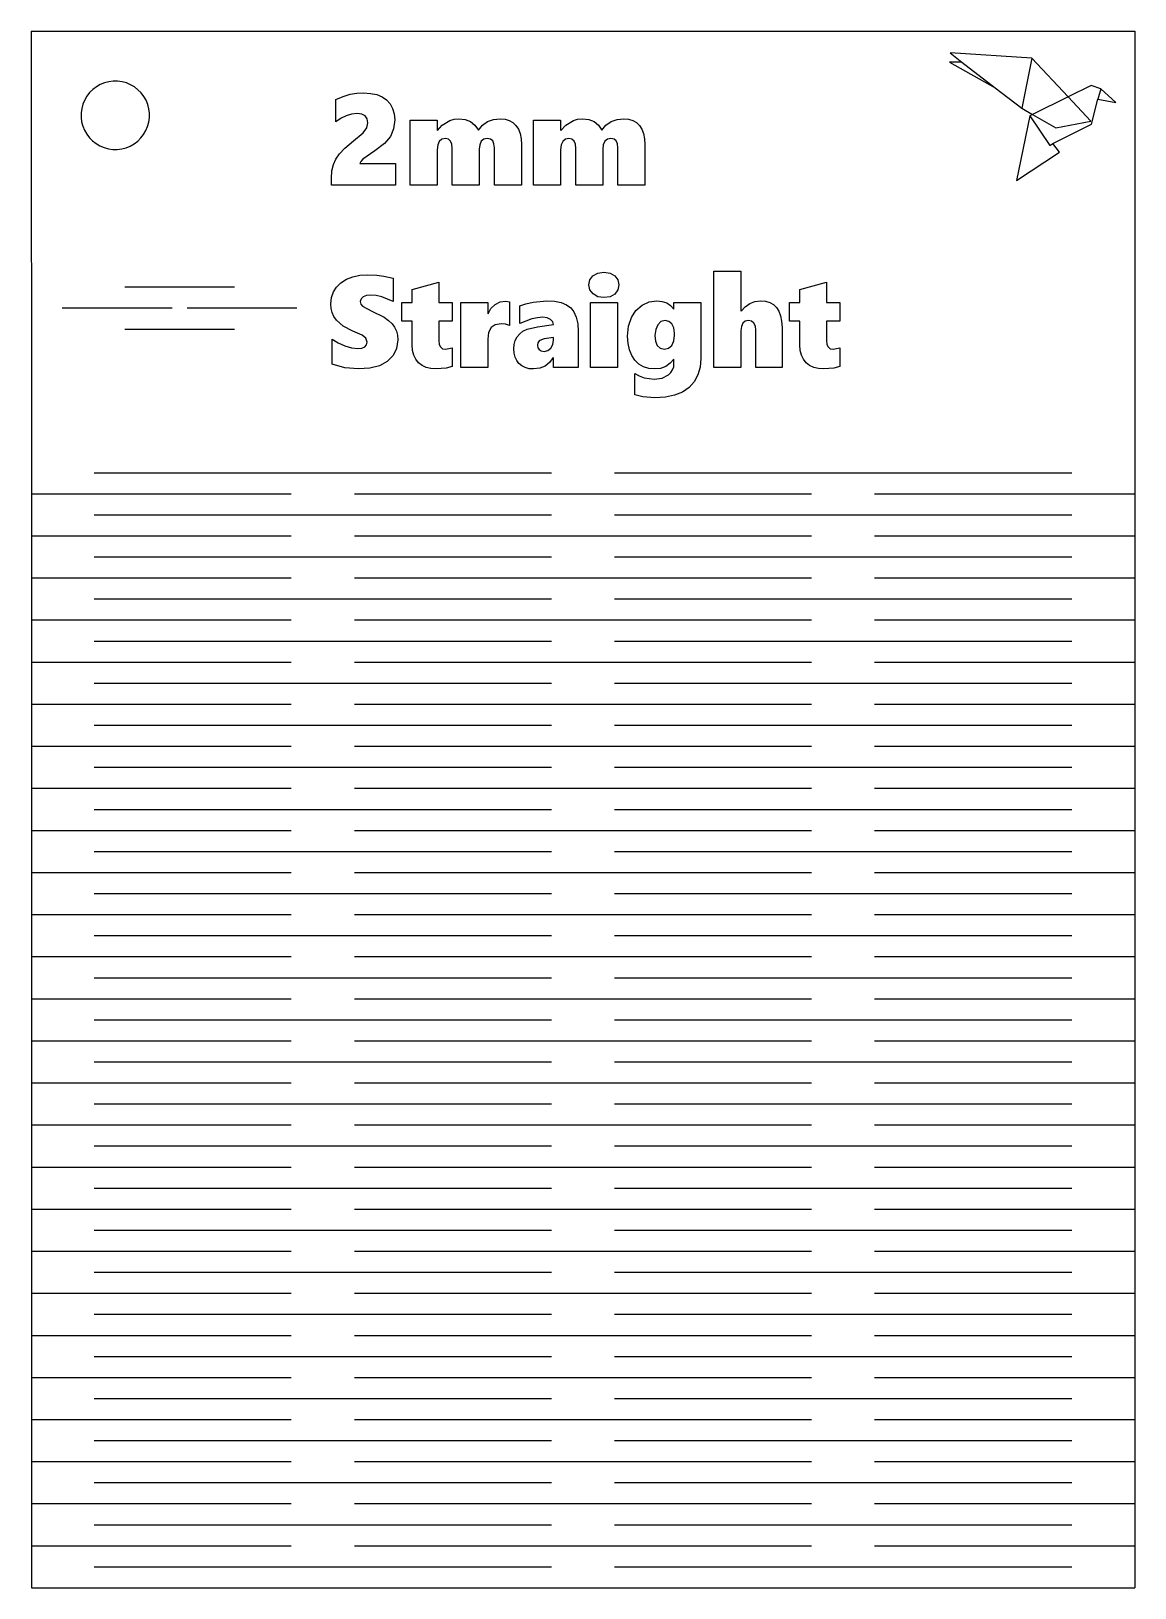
# Model space of a CAD drawing. Extents: x -223 to 223, y -314 to 314.
# Drawn here: x -223.1 to -118.2, y 6 to 154 of the extents above; entities that cross this region are included whole.
import ezdxf

# ---------------------------------------------------------------- set-up
doc = ezdxf.new("R2010")
doc.units = 0
doc.header["$MEASUREMENT"] = 0
doc.layers.get('0').update_dxf_attribs({"linetype": 'CONTINUOUS'})

msp = doc.modelspace()

# ---------------------------------------------------------------- linework, layer by layer
for p, q in [((-223.11, 153.96), (-118.16, 153.96)), ((-223.11, 153.96), (-223.08, 109.99)), ((-118.16, 153.96), (-118.16, 109.99)), ((-135.79, 151.02), (-131.45, 148.58)), ((-134.6, 151.02), (-135.79, 151.02)), ((-127.95, 151.39), (-135.73, 151.9)), ((-135.73, 151.9), (-134.6, 151.02)), ((-134.6, 151.02), (-131.45, 148.58)), ((-127.95, 151.39), (-128.92, 146.63)), ((-124.5, 147.71), (-127.95, 151.39)), ((-217.54, 148.12), (-217.8, 147.78)), ((-217.24, 148.42), (-217.54, 148.12)), ((-216.9, 148.68), (-217.24, 148.42)), ((-216.53, 148.89), (-216.9, 148.68)), ((-216.14, 149.05), (-216.53, 148.89)), ((-215.73, 149.16), (-216.14, 149.05)), ((-215.3, 149.21), (-215.73, 149.16)), ((-214.88, 149.21), (-215.3, 149.21)), ((-214.46, 149.15), (-214.88, 149.21)), ((-214.05, 149.04), (-214.46, 149.15)), ((-213.66, 148.87), (-214.05, 149.04)), ((-213.29, 148.66), (-213.66, 148.87)), ((-212.95, 148.4), (-213.29, 148.66)), ((-212.65, 148.1), (-212.95, 148.4)), ((-212.4, 147.76), (-212.65, 148.1)), ((-192.77, 147.96), (-192.14, 148.06)), ((-192.14, 148.06), (-191.49, 148.1)), ((-191.49, 148.1), (-190.83, 148.05)), ((-190.83, 148.05), (-190.24, 147.93)), ((-131.45, 148.58), (-128.92, 146.63)), ((-122.31, 148.79), (-124.5, 147.71)), ((-121.39, 148.49), (-122.31, 148.79)), ((-121.39, 148.49), (-121.68, 147.5)), ((-119.98, 147.19), (-121.39, 148.49)), ((-218.29, 146.61), (-218.35, 146.19)), ((-218.18, 147.02), (-218.29, 146.61)), ((-218.01, 147.42), (-218.18, 147.02)), ((-217.8, 147.78), (-218.01, 147.42)), ((-212.18, 147.39), (-212.4, 147.76)), ((-212.02, 147), (-212.18, 147.39)), ((-211.91, 146.59), (-212.02, 147)), ((-211.86, 146.16), (-211.91, 146.59)), ((-194.12, 147.46), (-193.42, 147.76)), ((-194.12, 145.35), (-194.12, 147.46)), ((-193.42, 147.76), (-192.77, 147.96)), ((-190.24, 147.93), (-189.73, 147.72)), ((-189.73, 147.72), (-189.31, 147.43)), ((-189.31, 147.43), (-188.97, 147.06)), ((-188.97, 147.06), (-188.73, 146.62)), ((-188.73, 146.62), (-188.58, 146.11)), ((-128.92, 146.63), (-127.89, 146.04)), ((-124.5, 147.71), (-127.89, 146.04)), ((-122.33, 145.41), (-124.5, 147.71)), ((-122.29, 145.13), (-121.68, 147.5)), ((-121.68, 147.5), (-119.98, 147.19)), ((-218.35, 146.19), (-218.35, 145.77)), ((-218.35, 145.77), (-218.3, 145.34)), ((-218.3, 145.34), (-218.19, 144.93)), ((-212.03, 144.91), (-211.92, 145.32)), ((-211.92, 145.32), (-211.86, 145.74)), ((-211.86, 145.74), (-211.86, 146.16)), ((-193.64, 145.69), (-194.12, 145.35)), ((-193.15, 145.92), (-193.64, 145.69)), ((-192.64, 146.07), (-193.15, 145.92)), ((-192.12, 146.12), (-192.64, 146.07)), ((-191.67, 146.06), (-192.12, 146.12)), ((-191.34, 145.9), (-191.67, 146.06)), ((-191.15, 145.63), (-191.34, 145.9)), ((-191.19, 144.77), (-191.08, 145.25)), ((-191.08, 145.25), (-191.15, 145.63)), ((-188.53, 145.54), (-188.64, 144.67)), ((-188.58, 146.11), (-188.53, 145.54)), ((-187.07, 139.31), (-187.07, 145.49)), ((-187.07, 145.49), (-184.5, 145.49)), ((-184.5, 145.49), (-184.5, 144.51)), ((-184.48, 144.51), (-184.02, 145.04)), ((-184.02, 145.04), (-183.3, 145.47)), ((-183.3, 145.47), (-182.89, 145.6)), ((-182.89, 145.6), (-182.44, 145.64)), ((-182.44, 145.64), (-181.83, 145.57)), ((-181.83, 145.57), (-181.33, 145.38)), ((-181.33, 145.38), (-180.92, 145.04)), ((-180.92, 145.04), (-180.58, 144.56)), ((-180.2, 145.02), (-179.71, 145.36)), ((-179.71, 145.36), (-179.14, 145.57)), ((-179.14, 145.57), (-178.5, 145.64)), ((-178.5, 145.64), (-178.04, 145.6)), ((-178.04, 145.6), (-177.64, 145.48)), ((-177.64, 145.48), (-177.3, 145.28)), ((-177.3, 145.28), (-177.01, 145.01)), ((-175.33, 139.31), (-175.33, 145.49)), ((-175.33, 145.49), (-172.76, 145.49)), ((-172.76, 145.49), (-172.76, 144.51)), ((-172.73, 144.51), (-172.27, 145.04)), ((-172.27, 145.04), (-171.55, 145.47)), ((-171.55, 145.47), (-171.14, 145.6)), ((-171.14, 145.6), (-170.69, 145.64)), ((-170.69, 145.64), (-170.09, 145.57)), ((-170.09, 145.57), (-169.58, 145.38)), ((-169.58, 145.38), (-169.17, 145.04)), ((-169.17, 145.04), (-168.83, 144.56)), ((-168.45, 145.02), (-167.96, 145.36)), ((-167.96, 145.36), (-167.39, 145.57)), ((-167.39, 145.57), (-166.76, 145.64)), ((-166.76, 145.64), (-166.3, 145.6)), ((-166.3, 145.6), (-165.9, 145.48)), ((-165.9, 145.48), (-165.55, 145.28)), ((-165.55, 145.28), (-165.26, 145.01)), ((-128.13, 145.92), (-129.4, 139.77)), ((-127.89, 146.04), (-128.13, 145.92)), ((-128.13, 145.92), (-126.26, 143.08)), ((-127.89, 146.04), (-125.68, 144.77)), ((-125.88, 143.31), (-122.29, 145.13)), ((-125.68, 144.77), (-122.33, 145.41)), ((-218.19, 144.93), (-218.03, 144.54)), ((-218.03, 144.54), (-217.82, 144.17)), ((-217.82, 144.17), (-217.56, 143.83)), ((-217.56, 143.83), (-217.26, 143.53)), ((-212.97, 143.51), (-212.67, 143.81)), ((-212.67, 143.81), (-212.41, 144.15)), ((-212.41, 144.15), (-212.2, 144.51)), ((-212.2, 144.51), (-212.03, 144.91)), ((-192.45, 143.53), (-191.53, 144.31)), ((-191.53, 144.31), (-191.19, 144.77)), ((-188.94, 143.95), (-189.52, 143.28)), ((-188.64, 144.67), (-188.94, 143.95)), ((-184.06, 143.69), (-184.3, 143.48)), ((-183.71, 143.76), (-184.06, 143.69)), ((-183.43, 143.7), (-183.71, 143.76)), ((-183.23, 143.52), (-183.43, 143.7)), ((-180.58, 144.56), (-180.2, 145.02)), ((-180.06, 143.69), (-180.3, 143.49)), ((-179.74, 143.76), (-180.06, 143.69)), ((-179.43, 143.7), (-179.74, 143.76)), ((-179.22, 143.54), (-179.43, 143.7)), ((-177.01, 145.01), (-176.78, 144.65)), ((-176.78, 144.65), (-176.62, 144.23)), ((-176.62, 144.23), (-176.52, 143.74)), ((-176.52, 143.74), (-176.49, 143.18)), ((-172.31, 143.69), (-172.56, 143.48)), ((-171.97, 143.76), (-172.31, 143.69)), ((-171.68, 143.7), (-171.97, 143.76)), ((-171.48, 143.52), (-171.68, 143.7)), ((-168.83, 144.56), (-168.45, 145.02)), ((-168.31, 143.69), (-168.55, 143.49)), ((-167.99, 143.76), (-168.31, 143.69)), ((-167.68, 143.7), (-167.99, 143.76)), ((-167.47, 143.54), (-167.68, 143.7)), ((-165.26, 145.01), (-165.04, 144.65)), ((-165.04, 144.65), (-164.88, 144.23)), ((-164.88, 144.23), (-164.78, 143.74)), ((-164.78, 143.74), (-164.75, 143.18)), ((-217.26, 143.53), (-216.92, 143.27)), ((-216.92, 143.27), (-216.56, 143.06)), ((-216.56, 143.06), (-216.16, 142.89)), ((-216.16, 142.89), (-215.75, 142.78)), ((-215.75, 142.78), (-215.33, 142.72)), ((-215.33, 142.72), (-214.91, 142.72)), ((-214.91, 142.72), (-214.49, 142.77)), ((-214.49, 142.77), (-214.07, 142.88)), ((-214.07, 142.88), (-213.68, 143.04)), ((-213.68, 143.04), (-213.31, 143.25)), ((-213.31, 143.25), (-212.97, 143.51)), ((-194.14, 141.81), (-193.8, 142.3)), ((-193.8, 142.3), (-193.27, 142.85)), ((-193.27, 142.85), (-192.45, 143.53)), ((-190.44, 142.59), (-191.56, 141.8)), ((-189.52, 143.28), (-190.44, 142.59)), ((-184.45, 143.15), (-184.5, 142.69)), ((-184.5, 142.69), (-184.5, 139.31)), ((-184.3, 143.48), (-184.45, 143.15)), ((-183.11, 143.22), (-183.23, 143.52)), ((-183.07, 142.81), (-183.11, 143.22)), ((-183.07, 139.31), (-183.07, 142.81)), ((-180.44, 143.17), (-180.49, 142.74)), ((-180.49, 142.74), (-180.49, 139.31)), ((-180.3, 143.49), (-180.44, 143.17)), ((-179.1, 143.26), (-179.22, 143.54)), ((-179.06, 142.87), (-179.1, 143.26)), ((-179.06, 139.31), (-179.06, 142.87)), ((-176.49, 143.18), (-176.49, 139.31)), ((-172.71, 143.15), (-172.76, 142.69)), ((-172.76, 142.69), (-172.76, 139.31)), ((-172.56, 143.48), (-172.71, 143.15)), ((-171.36, 143.22), (-171.48, 143.52)), ((-171.32, 142.81), (-171.36, 143.22)), ((-171.32, 139.31), (-171.32, 142.81)), ((-168.7, 143.17), (-168.75, 142.74)), ((-168.75, 142.74), (-168.75, 139.31)), ((-168.55, 143.49), (-168.7, 143.17)), ((-167.35, 143.26), (-167.47, 143.54)), ((-167.31, 142.87), (-167.35, 143.26)), ((-167.31, 139.31), (-167.31, 142.87)), ((-164.75, 143.18), (-164.75, 139.31)), ((-129.4, 139.77), (-125.31, 142.47)), ((-126.26, 143.08), (-125.96, 143.27)), ((-125.96, 143.27), (-125.88, 143.31)), ((-125.31, 142.47), (-125.96, 143.27)), ((-194.55, 140), (-194.51, 140.69)), ((-194.51, 140.69), (-194.37, 141.28)), ((-194.37, 141.28), (-194.14, 141.81)), ((-191.76, 141.57), (-191.84, 141.37)), ((-191.84, 141.37), (-188.46, 141.37)), ((-191.56, 141.8), (-191.76, 141.57)), ((-188.46, 141.37), (-188.46, 139.31)), ((-194.55, 139.31), (-194.55, 140)), ((-188.46, 139.31), (-194.55, 139.31)), ((-184.5, 139.31), (-187.07, 139.31)), ((-180.49, 139.31), (-183.07, 139.31)), ((-176.49, 139.31), (-179.06, 139.31)), ((-172.76, 139.31), (-175.33, 139.31)), ((-168.75, 139.31), (-171.32, 139.31)), ((-164.75, 139.31), (-167.31, 139.31)), ((-193.65, 130.05), (-193.13, 130.38)), ((-193.13, 130.38), (-192.53, 130.61)), ((-192.53, 130.61), (-191.85, 130.76)), ((-191.85, 130.76), (-191.09, 130.8)), ((-191.09, 130.8), (-190.25, 130.77)), ((-190.25, 130.77), (-189.56, 130.68)), ((-189.56, 130.68), (-188.69, 130.47)), ((-188.69, 130.47), (-188.69, 128.27)), ((-170.08, 129.85), (-169.98, 130.33)), ((-169.98, 130.33), (-169.69, 130.71)), ((-169.69, 130.71), (-169.23, 130.96)), ((-169.23, 130.96), (-168.65, 131.04)), ((-168.65, 131.04), (-168.06, 130.96)), ((-168.06, 130.96), (-167.6, 130.71)), ((-167.6, 130.71), (-167.31, 130.33)), ((-167.31, 130.33), (-167.21, 129.85)), ((-158.18, 122), (-158.18, 131.15)), ((-158.18, 131.15), (-155.61, 131.15)), ((-155.61, 131.15), (-155.61, 127.34)), ((-214.2, 129.65), (-203.77, 129.65)), ((-194.54, 128.64), (-194.36, 129.17)), ((-194.36, 129.17), (-194.06, 129.64)), ((-194.06, 129.64), (-193.65, 130.05)), ((-191.23, 128.82), (-191.54, 128.7)), ((-190.84, 128.86), (-191.23, 128.82)), ((-190.31, 128.83), (-190.84, 128.86)), ((-189.77, 128.72), (-190.31, 128.83)), ((-186.88, 129.4), (-184.35, 130.1)), ((-186.88, 128.18), (-186.88, 129.4)), ((-184.35, 130.1), (-184.35, 128.18)), ((-169.98, 129.37), (-170.08, 129.85)), ((-169.67, 128.98), (-169.98, 129.37)), ((-169.22, 128.72), (-169.67, 128.98)), ((-167.6, 128.97), (-168.06, 128.71)), ((-167.31, 129.36), (-167.6, 128.97)), ((-167.21, 129.85), (-167.31, 129.36)), ((-150.02, 129.4), (-147.49, 130.1)), ((-150.02, 128.18), (-150.02, 129.4)), ((-147.49, 130.1), (-147.49, 128.18)), ((-220.14, 127.65), (-209.7, 127.65)), ((-208.26, 127.65), (-197.83, 127.65)), ((-194.6, 128.04), (-194.54, 128.64)), ((-194.57, 127.61), (-194.6, 128.04)), ((-194.47, 127.21), (-194.57, 127.61)), ((-191.74, 128.51), (-191.81, 128.26)), ((-191.81, 128.26), (-191.75, 128.01)), ((-191.75, 128.01), (-191.59, 127.81)), ((-191.54, 128.7), (-191.74, 128.51)), ((-191.59, 127.81), (-190.7, 127.34)), ((-190.7, 127.34), (-189.55, 126.77)), ((-188.69, 128.27), (-189.77, 128.72)), ((-187.85, 126.4), (-187.85, 128.18)), ((-187.85, 128.18), (-186.88, 128.18)), ((-184.35, 128.18), (-183.06, 128.18)), ((-183.06, 128.18), (-183.06, 126.4)), ((-182.26, 122), (-182.26, 128.18)), ((-182.26, 128.18), (-179.69, 128.18)), ((-179.69, 128.18), (-179.69, 127.1)), ((-179.66, 127.1), (-179.38, 127.61)), ((-179.38, 127.61), (-178.99, 127.99)), ((-178.99, 127.99), (-178.52, 128.22)), ((-178.52, 128.22), (-177.98, 128.29)), ((-177.98, 128.29), (-177.61, 128.22)), ((-177.61, 128.22), (-177.61, 125.98)), ((-176.63, 127.84), (-176.07, 128.04)), ((-176.63, 126.17), (-176.63, 127.84)), ((-176.07, 128.04), (-175.38, 128.19)), ((-175.38, 128.19), (-174.08, 128.33)), ((-174.08, 128.33), (-173.35, 128.29)), ((-173.35, 128.29), (-172.72, 128.17)), ((-172.72, 128.17), (-172.21, 127.95)), ((-172.21, 127.95), (-171.8, 127.66)), ((-171.8, 127.66), (-171.49, 127.27)), ((-171.49, 127.27), (-171.27, 126.76)), ((-169.93, 122), (-169.93, 128.18)), ((-169.93, 128.18), (-167.36, 128.18)), ((-168.65, 128.63), (-169.22, 128.72)), ((-168.06, 128.71), (-168.65, 128.63)), ((-167.36, 128.18), (-167.36, 122)), ((-166.03, 126.74), (-165.6, 127.42)), ((-165.6, 127.42), (-165.02, 127.92)), ((-165.02, 127.92), (-164.34, 128.23)), ((-164.34, 128.23), (-163.6, 128.33)), ((-163.6, 128.33), (-163.1, 128.28)), ((-163.1, 128.28), (-162.67, 128.14)), ((-162.67, 128.14), (-162.3, 127.89)), ((-162.3, 127.89), (-162.01, 127.54)), ((-161.98, 127.54), (-161.98, 128.18)), ((-161.98, 128.18), (-159.42, 128.18)), ((-159.42, 128.18), (-159.42, 122.86)), ((-155.59, 127.34), (-155.22, 127.77)), ((-155.22, 127.77), (-154.78, 128.08)), ((-154.78, 128.08), (-154.29, 128.27)), ((-154.29, 128.27), (-153.77, 128.33)), ((-153.77, 128.33), (-153.29, 128.29)), ((-153.29, 128.29), (-152.88, 128.17)), ((-152.88, 128.17), (-152.53, 127.97)), ((-152.53, 127.97), (-152.24, 127.69)), ((-152.24, 127.69), (-152.01, 127.33)), ((-152.01, 127.33), (-151.84, 126.9)), ((-151, 126.4), (-151, 128.18)), ((-151, 128.18), (-150.02, 128.18)), ((-147.49, 128.18), (-146.2, 128.18)), ((-146.2, 128.18), (-146.2, 126.4)), ((-194.31, 126.84), (-194.47, 127.21)), ((-194.08, 126.5), (-194.31, 126.84)), ((-193.43, 125.91), (-194.08, 126.5)), ((-192.51, 125.45), (-193.43, 125.91)), ((-189.55, 126.77), (-189.12, 126.47)), ((-189.12, 126.47), (-188.79, 126.15)), ((-188.79, 126.15), (-188.55, 125.82)), ((-188.55, 125.82), (-188.37, 125.45)), ((-186.88, 126.4), (-187.85, 126.4)), ((-186.88, 124.13), (-186.88, 126.4)), ((-183.06, 126.4), (-184.35, 126.4)), ((-184.35, 126.4), (-184.35, 124.55)), ((-179.37, 125.79), (-179.61, 125.33)), ((-178.97, 126.06), (-179.37, 125.79)), ((-178.41, 126.15), (-178.97, 126.06)), ((-178, 126.1), (-178.41, 126.15)), ((-177.61, 125.98), (-178, 126.1)), ((-175.51, 126.61), (-176.63, 126.17)), ((-175.95, 125.63), (-174.97, 125.87)), ((-174.97, 126.72), (-175.51, 126.61)), ((-174.44, 126.76), (-174.97, 126.72)), ((-174.97, 125.87), (-173.44, 126.07)), ((-174.03, 126.71), (-174.44, 126.76)), ((-173.71, 126.56), (-174.03, 126.71)), ((-173.51, 126.34), (-173.71, 126.56)), ((-173.44, 126.07), (-173.51, 126.34)), ((-171.27, 126.76), (-171.13, 126.14)), ((-171.13, 126.14), (-171.09, 125.41)), ((-166.39, 124.97), (-166.3, 125.91)), ((-166.3, 125.91), (-166.03, 126.74)), ((-163.53, 126.06), (-163.72, 125.61)), ((-163.22, 126.35), (-163.53, 126.06)), ((-162.83, 126.45), (-163.22, 126.35)), ((-162.47, 126.37), (-162.83, 126.45)), ((-162.18, 126.13), (-162.47, 126.37)), ((-162, 125.75), (-162.18, 126.13)), ((-155.57, 125.89), (-155.61, 125.51)), ((-155.43, 126.19), (-155.57, 125.89)), ((-155.21, 126.38), (-155.43, 126.19)), ((-154.91, 126.45), (-155.21, 126.38)), ((-154.6, 126.39), (-154.91, 126.45)), ((-154.38, 126.22), (-154.6, 126.39)), ((-154.24, 125.93), (-154.38, 126.22)), ((-154.2, 125.53), (-154.24, 125.93)), ((-151.84, 126.9), (-151.75, 126.39)), ((-151.75, 126.39), (-151.71, 125.8)), ((-151.71, 125.8), (-151.71, 122)), ((-150.02, 126.4), (-151, 126.4)), ((-150.02, 124.13), (-150.02, 126.4)), ((-146.2, 126.4), (-147.49, 126.4)), ((-147.49, 126.4), (-147.49, 124.55)), ((-214.2, 125.65), (-203.77, 125.65)), ((-194.48, 122.31), (-194.48, 124.68)), ((-194.48, 124.68), (-193.91, 124.32)), ((-193.91, 124.32), (-193.28, 124.04)), ((-191.63, 125.07), (-192.51, 125.45)), ((-191.27, 124.77), (-191.63, 125.07)), ((-191.15, 124.4), (-191.27, 124.77)), ((-191.21, 124.14), (-191.15, 124.4)), ((-188.37, 125.45), (-188.27, 125.05)), ((-188.23, 124.62), (-188.35, 123.81)), ((-188.27, 125.05), (-188.23, 124.62)), ((-184.35, 124.55), (-184.31, 124.19)), ((-179.61, 125.33), (-179.69, 124.68)), ((-179.69, 124.68), (-179.69, 122)), ((-177.18, 124.19), (-177.07, 124.57)), ((-177.07, 124.57), (-176.9, 124.91)), ((-176.9, 124.91), (-176.65, 125.2)), ((-176.65, 125.2), (-176.34, 125.44)), ((-176.34, 125.44), (-175.95, 125.63)), ((-174.92, 124.33), (-174.96, 124.1)), ((-174.8, 124.51), (-174.92, 124.33)), ((-174.59, 124.63), (-174.8, 124.51)), ((-174.31, 124.71), (-174.59, 124.63)), ((-173.44, 124.83), (-174.31, 124.71)), ((-173.5, 124.17), (-173.44, 124.6)), ((-173.44, 124.6), (-173.44, 124.83)), ((-171.09, 125.41), (-171.09, 122)), ((-166.35, 124.28), (-166.39, 124.97)), ((-163.72, 125.61), (-163.79, 125.03)), ((-163.79, 125.03), (-163.73, 124.5)), ((-163.73, 124.5), (-163.57, 124.08)), ((-162.19, 124.09), (-162, 124.51)), ((-161.94, 125.27), (-162, 125.75)), ((-162, 124.51), (-161.94, 125.06)), ((-161.94, 125.06), (-161.94, 125.27)), ((-155.61, 125.51), (-155.61, 122)), ((-154.2, 122), (-154.2, 125.53)), ((-147.49, 124.55), (-147.45, 124.19)), ((-193.28, 124.04), (-192.64, 123.86)), ((-192.64, 123.86), (-192.05, 123.79)), ((-192.05, 123.79), (-191.67, 123.83)), ((-191.67, 123.83), (-191.39, 123.95)), ((-191.39, 123.95), (-191.21, 124.14)), ((-188.69, 123.12), (-189.25, 122.56)), ((-188.35, 123.81), (-188.69, 123.12)), ((-186.84, 123.61), (-186.88, 124.13)), ((-186.73, 123.16), (-186.84, 123.61)), ((-186.54, 122.77), (-186.73, 123.16)), ((-184.31, 124.19), (-184.18, 123.94)), ((-184.18, 123.94), (-183.98, 123.78)), ((-183.98, 123.78), (-183.7, 123.73)), ((-183.7, 123.73), (-183.06, 123.87)), ((-183.06, 123.87), (-183.06, 122.09)), ((-177.21, 123.76), (-177.18, 124.19)), ((-177.18, 123.35), (-177.21, 123.76)), ((-177.09, 122.98), (-177.18, 123.35)), ((-176.93, 122.65), (-177.09, 122.98)), ((-174.96, 124.1), (-174.92, 123.87)), ((-174.92, 123.87), (-174.8, 123.69)), ((-174.8, 123.69), (-174.61, 123.56)), ((-174.61, 123.56), (-174.34, 123.52)), ((-174.34, 123.52), (-173.98, 123.6)), ((-173.98, 123.6), (-173.69, 123.82)), ((-173.46, 122.94), (-173.81, 122.47)), ((-173.69, 123.82), (-173.5, 124.17)), ((-173.44, 122), (-173.44, 122.94)), ((-166.22, 123.67), (-166.35, 124.28)), ((-166, 123.14), (-166.22, 123.67)), ((-165.7, 122.68), (-166, 123.14)), ((-163.57, 124.08), (-163.29, 123.82)), ((-163.29, 123.82), (-162.88, 123.73)), ((-162.88, 123.73), (-162.49, 123.82)), ((-162.49, 123.82), (-162.19, 124.09)), ((-159.42, 122.86), (-159.49, 122.02)), ((-149.99, 123.61), (-150.02, 124.13)), ((-149.87, 123.16), (-149.99, 123.61)), ((-149.68, 122.77), (-149.87, 123.16)), ((-147.45, 124.19), (-147.33, 123.94)), ((-147.33, 123.94), (-147.12, 123.78)), ((-147.12, 123.78), (-146.84, 123.73)), ((-146.84, 123.73), (-146.2, 123.87)), ((-146.2, 123.87), (-146.2, 122.09)), ((-193.29, 121.97), (-194.48, 122.31)), ((-191.99, 121.85), (-193.29, 121.97)), ((-190.91, 121.93), (-191.99, 121.85)), ((-189.99, 122.16), (-190.91, 121.93)), ((-189.25, 122.56), (-189.99, 122.16)), ((-186.27, 122.44), (-186.54, 122.77)), ((-185.94, 122.18), (-186.27, 122.44)), ((-185.55, 122), (-185.94, 122.18)), ((-185.1, 121.89), (-185.55, 122)), ((-184.59, 121.85), (-185.1, 121.89)), ((-183.63, 121.93), (-184.59, 121.85)), ((-183.06, 122.09), (-183.63, 121.93)), ((-179.69, 122), (-182.26, 122)), ((-176.72, 122.37), (-176.93, 122.65)), ((-176.44, 122.14), (-176.72, 122.37)), ((-176.13, 121.98), (-176.44, 122.14)), ((-175.76, 121.88), (-176.13, 121.98)), ((-175.35, 121.85), (-175.76, 121.88)), ((-174.75, 121.92), (-175.35, 121.85)), ((-174.24, 122.12), (-174.75, 121.92)), ((-173.81, 122.47), (-174.24, 122.12)), ((-171.09, 122), (-173.44, 122)), ((-167.36, 122), (-169.93, 122)), ((-165.71, 119.39), (-165.71, 121.41)), ((-165.71, 121.41), (-165.29, 121.19)), ((-165.32, 122.32), (-165.7, 122.68)), ((-164.88, 122.06), (-165.32, 122.32)), ((-164.38, 121.9), (-164.88, 122.06)), ((-163.81, 121.85), (-164.38, 121.9)), ((-163.27, 121.91), (-163.81, 121.85)), ((-162.77, 122.1), (-163.27, 121.91)), ((-162.34, 122.4), (-162.77, 122.1)), ((-162.5, 121.3), (-162.27, 121.52)), ((-162.01, 122.78), (-162.34, 122.4)), ((-162.27, 121.52), (-162.11, 121.78)), ((-162.11, 121.78), (-162.01, 122.07)), ((-162.01, 122.07), (-161.98, 122.4)), ((-161.98, 122.4), (-161.98, 122.78)), ((-159.49, 122.02), (-159.7, 121.28)), ((-155.61, 122), (-158.18, 122)), ((-151.71, 122), (-154.2, 122)), ((-149.42, 122.44), (-149.68, 122.77)), ((-149.08, 122.18), (-149.42, 122.44)), ((-148.69, 122), (-149.08, 122.18)), ((-148.24, 121.89), (-148.69, 122)), ((-147.74, 121.85), (-148.24, 121.89)), ((-146.78, 121.93), (-147.74, 121.85)), ((-146.2, 122.09), (-146.78, 121.93)), ((-165.29, 121.19), (-164.81, 121.02)), ((-164.81, 121.02), (-163.88, 120.88)), ((-163.88, 120.88), (-163.11, 120.98)), ((-163.11, 120.98), (-162.5, 121.3)), ((-160.54, 120.09), (-161.17, 119.66)), ((-160.05, 120.64), (-160.54, 120.09)), ((-159.7, 121.28), (-160.05, 120.64)), ((-164.93, 119.19), (-165.71, 119.39)), ((-163.81, 119.1), (-164.93, 119.19)), ((-162.8, 119.16), (-163.81, 119.1)), ((-161.92, 119.35), (-162.8, 119.16)), ((-161.17, 119.66), (-161.92, 119.35)), ((-217.11, 111.99), (-173.63, 111.99)), ((-167.63, 111.99), (-124.16, 111.99)), ((-223.08, 109.99), (-198.37, 109.99)), ((-223.08, 109.99), (-223.08, 105.99)), ((-192.37, 109.99), (-148.9, 109.99)), ((-142.9, 109.99), (-118.16, 109.99)), ((-118.16, 109.99), (-118.16, 105.99)), ((-217.11, 107.99), (-173.63, 107.99)), ((-167.63, 107.99), (-124.16, 107.99)), ((-223.08, 105.99), (-198.37, 105.99)), ((-223.08, 105.99), (-223.08, 101.99)), ((-192.37, 105.99), (-148.9, 105.99)), ((-142.9, 105.99), (-118.16, 105.99)), ((-118.16, 105.99), (-118.16, 101.99)), ((-217.11, 103.99), (-173.63, 103.99)), ((-167.63, 103.99), (-124.16, 103.99)), ((-223.08, 101.99), (-198.37, 101.99)), ((-223.08, 101.99), (-223.08, 97.99)), ((-192.37, 101.99), (-148.9, 101.99)), ((-142.9, 101.99), (-118.16, 101.99)), ((-118.16, 101.99), (-118.16, 97.99)), ((-217.11, 99.99), (-173.63, 99.99)), ((-167.63, 99.99), (-124.16, 99.99)), ((-223.08, 97.99), (-198.37, 97.99)), ((-223.08, 97.99), (-223.08, 93.99)), ((-192.37, 97.99), (-148.9, 97.99)), ((-142.9, 97.99), (-118.16, 97.99)), ((-118.16, 97.99), (-118.16, 93.99)), ((-217.11, 95.99), (-173.63, 95.99)), ((-167.63, 95.99), (-124.16, 95.99)), ((-223.08, 93.99), (-223.08, 89.99)), ((-223.08, 93.99), (-198.37, 93.99)), ((-192.37, 93.99), (-148.9, 93.99)), ((-142.9, 93.99), (-118.16, 93.99)), ((-118.16, 93.99), (-118.16, 89.99)), ((-217.11, 91.99), (-173.63, 91.99)), ((-167.63, 91.99), (-124.16, 91.99)), ((-223.08, 89.99), (-223.08, 85.99)), ((-223.08, 89.99), (-198.37, 89.99)), ((-192.37, 89.99), (-148.9, 89.99)), ((-142.9, 89.99), (-118.16, 89.99)), ((-118.16, 89.99), (-118.16, 85.99)), ((-217.11, 87.99), (-173.63, 87.99)), ((-167.63, 87.99), (-124.16, 87.99)), ((-223.08, 85.99), (-223.08, 81.99)), ((-223.08, 85.99), (-198.37, 85.99)), ((-192.37, 85.99), (-148.9, 85.99)), ((-142.9, 85.99), (-118.16, 85.99)), ((-118.16, 85.99), (-118.16, 81.99)), ((-217.11, 83.99), (-173.63, 83.99)), ((-167.63, 83.99), (-124.16, 83.99)), ((-223.08, 81.99), (-223.08, 77.99)), ((-223.08, 81.99), (-198.37, 81.99)), ((-192.37, 81.99), (-148.9, 81.99)), ((-142.9, 81.99), (-118.16, 81.99)), ((-118.16, 81.99), (-118.16, 77.99)), ((-217.11, 79.99), (-173.63, 79.99)), ((-167.63, 79.99), (-124.16, 79.99)), ((-223.08, 77.99), (-198.37, 77.99)), ((-223.08, 77.99), (-223.08, 73.99)), ((-192.37, 77.99), (-148.9, 77.99)), ((-142.9, 77.99), (-118.16, 77.99)), ((-118.16, 77.99), (-118.16, 73.99)), ((-217.11, 75.99), (-173.63, 75.99)), ((-167.63, 75.99), (-124.16, 75.99)), ((-223.08, 73.99), (-223.08, 69.99)), ((-223.08, 73.99), (-198.37, 73.99)), ((-192.37, 73.99), (-148.9, 73.99)), ((-142.9, 73.99), (-118.16, 73.99)), ((-118.16, 73.99), (-118.16, 69.99)), ((-217.11, 71.99), (-173.63, 71.99)), ((-167.63, 71.99), (-124.16, 71.99)), ((-223.08, 69.99), (-198.37, 69.99)), ((-223.08, 69.99), (-223.08, 65.99)), ((-192.37, 69.99), (-148.9, 69.99)), ((-142.9, 69.99), (-118.16, 69.99)), ((-118.16, 69.99), (-118.16, 65.99)), ((-217.11, 67.99), (-173.63, 67.99)), ((-167.63, 67.99), (-124.16, 67.99)), ((-223.08, 65.99), (-198.37, 65.99)), ((-223.08, 65.99), (-223.08, 61.99)), ((-192.37, 65.99), (-148.9, 65.99)), ((-142.9, 65.99), (-118.16, 65.99)), ((-118.16, 65.99), (-118.16, 61.99)), ((-217.11, 63.99), (-173.63, 63.99)), ((-167.63, 63.99), (-124.16, 63.99)), ((-223.08, 61.99), (-198.37, 61.99)), ((-223.08, 61.99), (-223.08, 57.99)), ((-192.37, 61.99), (-148.9, 61.99)), ((-142.9, 61.99), (-118.16, 61.99)), ((-118.16, 61.99), (-118.16, 57.99)), ((-217.11, 59.99), (-173.63, 59.99)), ((-167.63, 59.99), (-124.16, 59.99)), ((-223.08, 57.99), (-198.37, 57.99)), ((-223.08, 57.99), (-223.08, 53.99)), ((-192.37, 57.99), (-148.9, 57.99)), ((-142.9, 57.99), (-118.16, 57.99)), ((-118.16, 57.99), (-118.16, 53.99)), ((-217.11, 55.99), (-173.63, 55.99)), ((-167.63, 55.99), (-124.16, 55.99)), ((-223.08, 53.99), (-198.37, 53.99)), ((-223.08, 53.99), (-223.08, 49.99)), ((-192.37, 53.99), (-148.9, 53.99)), ((-142.9, 53.99), (-118.16, 53.99)), ((-118.16, 53.99), (-118.16, 49.99)), ((-217.11, 51.99), (-173.63, 51.99)), ((-167.63, 51.99), (-124.16, 51.99)), ((-223.08, 49.99), (-198.37, 49.99)), ((-223.08, 49.99), (-223.08, 45.99)), ((-192.37, 49.99), (-148.9, 49.99)), ((-142.9, 49.99), (-118.16, 49.99)), ((-118.16, 49.99), (-118.16, 45.99)), ((-217.11, 47.99), (-173.63, 47.99)), ((-167.63, 47.99), (-124.16, 47.99)), ((-223.08, 45.99), (-198.37, 45.99)), ((-223.08, 45.99), (-223.08, 41.99)), ((-192.37, 45.99), (-148.9, 45.99)), ((-142.9, 45.99), (-118.16, 45.99)), ((-118.16, 45.99), (-118.16, 41.99)), ((-217.11, 43.99), (-173.63, 43.99)), ((-167.63, 43.99), (-124.16, 43.99)), ((-223.08, 41.99), (-198.37, 41.99)), ((-223.08, 41.99), (-223.08, 37.99)), ((-192.37, 41.99), (-148.9, 41.99)), ((-142.9, 41.99), (-118.16, 41.99)), ((-118.16, 41.99), (-118.16, 37.99)), ((-217.11, 39.99), (-173.63, 39.99)), ((-167.63, 39.99), (-124.16, 39.99)), ((-223.08, 37.99), (-198.37, 37.99)), ((-223.08, 37.99), (-223.08, 33.99)), ((-192.37, 37.99), (-148.9, 37.99)), ((-142.9, 37.99), (-118.16, 37.99)), ((-118.16, 37.99), (-118.16, 33.99)), ((-217.11, 35.99), (-173.63, 35.99)), ((-167.63, 35.99), (-124.16, 35.99)), ((-223.08, 33.99), (-198.37, 33.99)), ((-223.08, 33.99), (-223.08, 29.99)), ((-192.37, 33.99), (-148.9, 33.99)), ((-142.9, 33.99), (-118.16, 33.99)), ((-118.16, 33.99), (-118.16, 29.99)), ((-217.11, 31.99), (-173.63, 31.99)), ((-167.63, 31.99), (-124.16, 31.99)), ((-223.08, 29.99), (-198.37, 29.99)), ((-223.08, 29.99), (-223.08, 25.99)), ((-192.37, 29.99), (-148.9, 29.99)), ((-142.9, 29.99), (-118.16, 29.99)), ((-118.16, 29.99), (-118.16, 25.99)), ((-217.11, 27.99), (-173.63, 27.99)), ((-167.63, 27.99), (-124.16, 27.99)), ((-223.08, 25.99), (-198.37, 25.99)), ((-223.08, 25.99), (-223.08, 21.99)), ((-192.37, 25.99), (-148.9, 25.99)), ((-142.9, 25.99), (-118.16, 25.99)), ((-118.16, 25.99), (-118.16, 21.99)), ((-217.11, 23.99), (-173.63, 23.99)), ((-167.63, 23.99), (-124.16, 23.99)), ((-223.08, 21.99), (-198.37, 21.99)), ((-223.08, 21.99), (-223.08, 17.99)), ((-192.37, 21.99), (-148.9, 21.99)), ((-142.9, 21.99), (-118.16, 21.99)), ((-118.16, 21.99), (-118.16, 17.99)), ((-217.11, 19.99), (-173.63, 19.99)), ((-167.63, 19.99), (-124.16, 19.99)), ((-223.08, 17.99), (-198.37, 17.99)), ((-223.08, 17.99), (-223.08, 13.99)), ((-192.37, 17.99), (-148.9, 17.99)), ((-142.9, 17.99), (-118.16, 17.99)), ((-118.16, 17.99), (-118.16, 13.99)), ((-217.11, 15.99), (-173.63, 15.99)), ((-167.63, 15.99), (-124.16, 15.99)), ((-223.08, 13.99), (-198.37, 13.99)), ((-223.08, 13.99), (-223.08, 9.99)), ((-192.37, 13.99), (-148.9, 13.99)), ((-142.9, 13.99), (-118.16, 13.99)), ((-118.16, 13.99), (-118.16, 9.99)), ((-217.11, 11.99), (-173.63, 11.99)), ((-167.63, 11.99), (-124.16, 11.99)), ((-223.08, 9.99), (-223.08, 5.99)), ((-223.08, 9.99), (-198.37, 9.99)), ((-192.37, 9.99), (-148.9, 9.99)), ((-142.9, 9.99), (-118.16, 9.99)), ((-118.16, 9.99), (-118.16, 5.99)), ((-217.11, 7.99), (-173.63, 7.99)), ((-167.63, 7.99), (-124.16, 7.99)), ((-223.08, 5.99), (-198.37, 5.99)), ((-198.37, 5.99), (-192.37, 5.99)), ((-192.37, 5.99), (-148.9, 5.99)), ((-148.9, 5.99), (-142.9, 5.99)), ((-142.9, 5.99), (-118.16, 5.99))]:
    msp.add_line(p, q)

doc.saveas('drawing.dxf')
